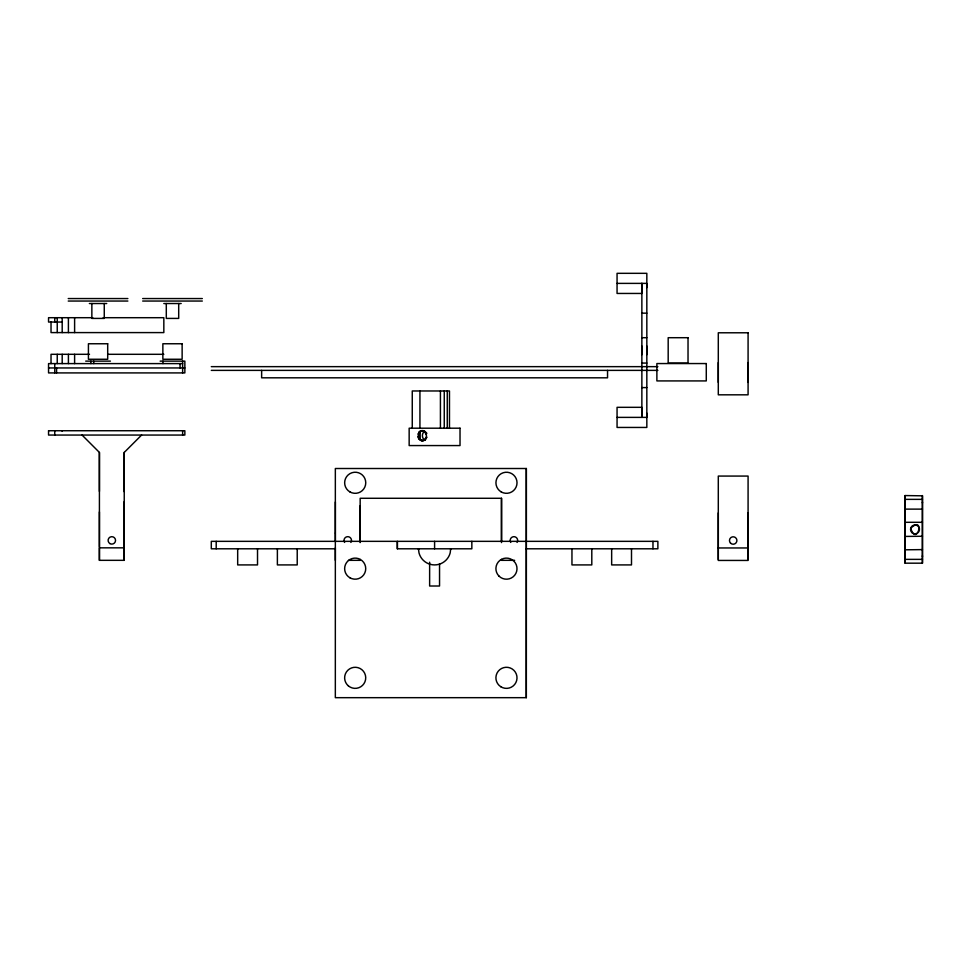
<?xml version="1.0" encoding="UTF-8"?>
<svg xmlns="http://www.w3.org/2000/svg" width="971" height="971" viewBox="0 0 971 971"><rect width="100%" height="100%" fill="white"/><g stroke="black" fill="none" stroke-linecap="round" stroke-linejoin="round"><path stroke-width="1.46" d="M54.752 435.057L54.752 430.736M141.608 435.057L124.239 452.437L124.239 560.328L99.418 560.328L99.418 452.437L82.049 435.057M182.633 435.057L182.633 430.736M335.347 560.328L335.347 547.838M335.347 540.665L335.347 533.213M335.347 532.958L335.347 502.007M360.168 541.83L360.168 498.281L501.509 498.281L501.509 542.583M501.509 559.43L501.509 560.328L514.654 560.328M501.509 541.83L501.509 498.281M526.306 697.676L526.331 468.508L335.347 468.508L335.335 697.676L526.306 697.676L526.331 468.508M718.297 559.551L718.297 476.069L748.083 476.069L748.083 559.539M718.297 382.416L718.297 362.559M748.083 382.416L748.083 362.559M905.081 563.18L905.081 495.562L922.45 495.817L922.45 563.18L905.081 563.18L905.081 495.562M922.45 563.18L922.45 495.562M237.677 549.428L237.677 548.797L237.677 564.916L257.521 564.916L257.521 548.797M277.378 548.797L277.378 564.916L297.223 564.916L297.223 548.797L297.223 549.428M450.641 549.428L450.702 548.797L450.168 552.972A16.131 16.131 0 0 1 419.011 552.972L418.44 548.797L418.55 549.428M421.608 440.591L425.82 439.365C417.445 445.968 414.86 427.81 424.363 430.942C418.173 428.891 416.474 440.033 422.701 440.591M422.482 430.687L419.363 431.901L418.113 434.037L418.914 434.037M423.817 440.506L423.04 440.506C427.337 439.426 427.641 432.568 423.587 430.942M424.922 439.365L427.046 437.229M617.058 283.386L646.832 283.386L646.832 417.384L617.058 417.384M68.237 298.558L127.869 298.558M142.676 298.558L202.32 298.558M68.237 301.046L127.869 301.046M142.676 301.046L202.32 301.046M89.368 303.522L106.737 303.522M163.808 303.522L181.189 303.522M641.867 313.16L646.832 313.16M92.755 317.699L48.55 317.699L48.55 322.044L62.193 322.044M103.157 317.699L163.832 317.699L163.832 332.592L51.026 332.592L51.026 322.044M641.867 337.702L646.832 337.702M89.502 354.306L51.026 354.306L51.026 363.603M107.708 354.306L163.832 354.306M85.703 361.127L110.415 361.127M160.142 361.127L184.854 361.127L184.854 372.913L48.55 372.913L48.55 363.603L182.633 363.603M641.867 363.069L646.832 363.069M211.302 366.65L657.877 366.65M48.55 367.948L184.854 367.948M211.302 370.376L657.877 370.376M641.867 387.599L646.832 387.599M421.365 430.772L422.142 430.772M420.115 431.185L420.261 440.106M422.179 430.687L424.582 431.512M419.363 431.901L420.152 431.901M418.768 436.61L417.979 436.61L418.962 438.904L421.912 440.591M418.307 437.836L419.12 437.836M418.962 438.904L419.751 438.904M420.819 440.336L421.596 440.336M905.081 522.301L922.45 522.301M905.081 536.429L922.45 536.271M124.239 547.838L99.418 547.838L99.418 560.328M718.297 547.96L748.083 547.96M335.335 548.797L211.302 548.797L211.302 541.345L657.877 541.345L657.877 548.797L525.906 548.797M397.37 548.797L397.357 541.345L397.345 548.797L471.845 548.797L471.845 541.345M905.081 549.804L922.45 549.61M348.48 560.328L360.168 560.328L360.168 559.43M424.448 431.512L426.415 434.668M426.208 432.362L426.839 433.442M922.45 499.361L905.081 499.361M922.45 502.068L922.45 503.002M922.45 509.12L905.081 509.12M922.45 555.728L922.45 556.662M922.45 559.369L905.081 559.369M905.081 502.068L905.081 503.002M905.081 555.728L905.081 556.662M124.239 491.739L124.239 452.437M99.418 491.423L99.418 452.437M748.083 512.761L748.083 560.437L718.297 560.437L718.297 512.882M652.973 541.345L652.973 548.797M646.832 287.598L646.832 273.324L617.058 273.324L617.058 293.448L641.867 293.448L641.867 283.386L641.867 417.384L641.867 407.322L617.058 407.322L617.058 427.446L646.832 427.446L646.832 413.161M646.832 346.04L646.832 354.718M641.867 346.04L641.867 354.718M631.502 548.797L631.502 564.916L611.657 564.916L611.657 548.797M607.543 370.376L607.543 377.816L261.636 377.816L261.636 370.376M591.8 548.797L591.8 564.916L571.955 564.916L571.955 548.797M449.476 428.199L449.476 390.973L412.262 390.973L412.262 428.199M447.267 390.973L447.267 428.199M444.257 390.973L444.257 428.199M440.421 390.973L440.421 428.199M439.547 563.678L439.547 586.011L429.631 586.011L429.631 562.197M434.595 541.345L434.595 548.797M419.933 390.973L419.933 428.199M360.168 505.745L360.168 542.583M216.205 541.345L216.205 548.797M182.633 361.127L182.633 372.913M180.048 363.603L180.048 367.948M178.7 303.522L178.7 318.415L166.296 318.415L166.296 303.522M162.97 361.127L162.97 363.603M124.239 501.522L124.239 560.328M104.261 303.522L104.261 318.415L91.857 318.415L91.857 303.522M99.418 511.935L99.418 546.673M93.774 361.127L93.774 363.603M90.898 361.127L90.898 363.603M74.609 317.699L74.609 332.592M74.609 354.306L74.609 363.603M68.407 317.699L68.407 332.592M68.407 354.306L68.407 363.603M62.193 317.699L62.193 332.592M62.193 354.306L62.193 363.603M62.193 430.736L62.193 431.342M57.24 317.699L57.24 332.592M57.24 354.306L57.24 363.603M56.573 367.948L56.573 372.913M54.752 317.699L54.752 322.044M54.752 363.603L54.752 372.913M425.322 440.336A4.964 4.297 -90 0 1 422.409 435.967A4.964 4.297 -90 0 1 424.8 431.185M510.782 542.413A3.726 3.726 0 0 1 511.486 537.582A3.726 3.726 0 0 1 516.354 537.582A3.726 3.726 0 0 1 517.045 542.413M344.62 542.413A3.726 3.726 0 0 1 345.312 537.582A3.726 3.726 0 0 1 350.191 537.582A3.726 3.726 0 0 1 350.883 542.413M48.55 430.736L48.55 435.057L184.854 435.057L184.854 430.736L48.55 430.736M910.689 528.212C916.782 547.62 925.666 514.448 910.689 528.212M748.083 332.786L718.297 332.786L718.297 394.821L748.083 394.821L748.083 332.786M688.026 337.702L668.182 337.702L668.182 363.069L688.026 363.069L688.026 337.702M107.696 343.758L88.422 343.758L88.422 359.258L107.696 359.258L107.696 343.758M182.135 343.758L162.861 343.758L162.861 359.258L182.135 359.258L182.135 343.758M706.281 363.555L656.882 363.555L656.882 380.923L706.281 380.923L706.281 363.555M460.023 428.199L409.155 428.199L409.155 445.568L460.023 445.568L460.023 428.199M911.854 532.557A4.479 4.442 0 0 0 919.343 530.53A4.479 4.442 0 0 0 913.832 525.117A4.479 4.442 0 0 0 911.854 532.557M730.495 543.08A3.726 3.726 0 0 0 736.758 541.563A3.726 3.726 0 0 0 732.316 536.89A3.726 3.726 0 0 0 730.495 543.08M349.912 577.781A10.547 10.547 0 0 0 365.727 568.642A10.547 10.547 0 0 0 349.912 559.514A10.547 10.547 0 0 0 349.912 577.781M498.997 576.106A10.547 10.547 0 0 0 516.645 571.373A10.547 10.547 0 0 0 503.731 558.459A10.547 10.547 0 0 0 498.997 576.106M500.757 686.703A10.547 10.547 0 0 0 516.997 678.341A10.547 10.547 0 0 0 501.631 668.449A10.547 10.547 0 0 0 500.757 686.703M348.419 685.927A10.547 10.547 0 0 0 365.569 679.639A10.547 10.547 0 0 0 351.551 667.927A10.547 10.547 0 0 0 348.419 685.927M109.966 543.614A3.726 3.726 0 0 0 115.549 540.398A3.726 3.726 0 0 0 109.966 537.169A3.726 3.726 0 0 0 109.966 543.614M501.206 491.909A10.547 10.547 0 0 0 517.021 482.781A10.547 10.547 0 0 0 501.206 473.642A10.547 10.547 0 0 0 501.206 491.909M349.924 491.909A10.547 10.547 0 0 0 365.751 482.781A10.547 10.547 0 0 0 349.924 473.642A10.547 10.547 0 0 0 349.924 491.909"/></g></svg>
